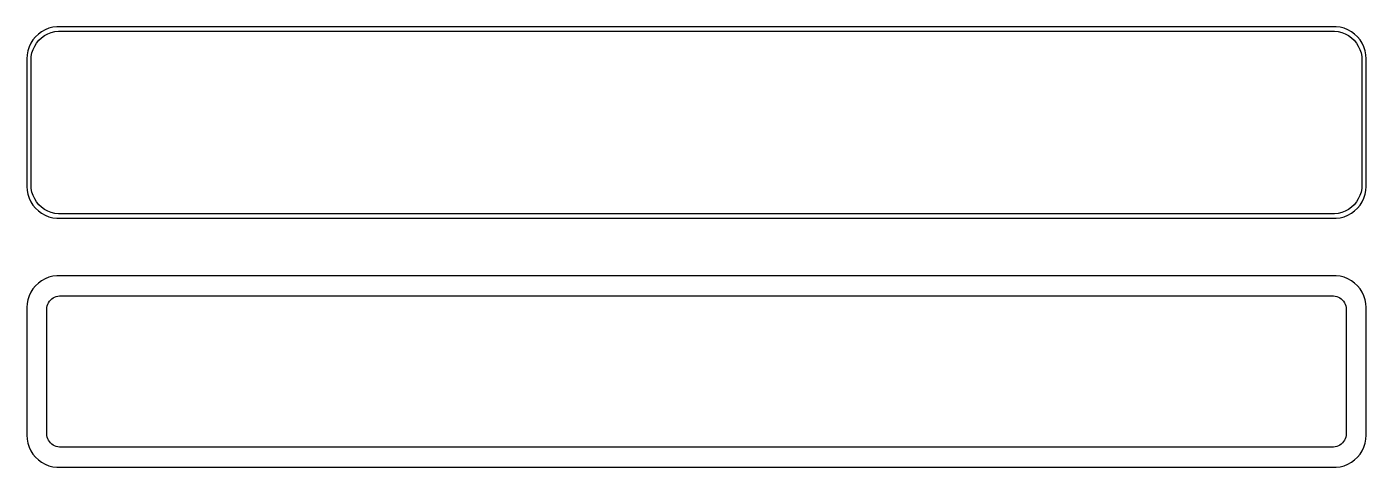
# Model space of a CAD drawing. Header units: metres. Extents: x -105 to 105, y 63 to 132.
import ezdxf

# ---------------------------------------------------------------- set-up
doc = ezdxf.new("R2010")
doc.units = ezdxf.units.M

msp = doc.modelspace()

# ---------------------------------------------------------------- linework, layer by layer
for p, q in [((-103.645, 130.423), (-104.045, 129.939)), ((-103.187, 130.853), (-103.645, 130.423)), ((-102.679, 131.222), (-103.187, 130.853)), ((-103.088, 129.884), (-102.668, 130.278)), ((-102.129, 131.524), (-102.679, 131.222)), ((-102.668, 130.278), (-102.203, 130.616)), ((-102.203, 130.616), (-101.699, 130.893)), ((-101.545, 131.755), (-102.129, 131.524)), ((-101.699, 130.893), (-101.165, 131.104)), ((-100.937, 131.911), (-101.545, 131.755)), ((-101.165, 131.104), (-100.608, 131.247)), ((-100.314, 131.99), (-100.937, 131.911)), ((-100.608, 131.247), (-100.037, 131.319)), ((100.314, 131.99), (-100.314, 131.99)), ((-100.037, 131.319), (100.037, 131.319)), ((100.037, 131.319), (100.608, 131.247)), ((100.937, 131.911), (100.314, 131.99)), ((100.608, 131.247), (101.165, 131.104)), ((101.545, 131.755), (100.937, 131.911)), ((101.165, 131.104), (101.699, 130.893)), ((102.129, 131.524), (101.545, 131.755)), ((101.699, 130.893), (102.203, 130.616)), ((102.679, 131.222), (102.129, 131.524)), ((102.203, 130.616), (102.668, 130.278)), ((102.668, 130.278), (103.088, 129.884)), ((103.187, 130.853), (102.679, 131.222)), ((103.645, 130.423), (103.187, 130.853)), ((104.045, 129.939), (103.645, 130.423)), ((-104.843, 128.243), (-104.961, 127.627)), ((-104.649, 128.841), (-104.843, 128.243)), ((-104.382, 129.409), (-104.649, 128.841)), ((-104.045, 129.939), (-104.382, 129.409)), ((-104.185, 127.889), (-104.007, 128.435)), ((-104.007, 128.435), (-103.762, 128.956)), ((-103.762, 128.956), (-103.454, 129.441)), ((-103.454, 129.441), (-103.088, 129.884)), ((103.088, 129.884), (103.454, 129.441)), ((103.454, 129.441), (103.762, 128.956)), ((103.762, 128.956), (104.007, 128.435)), ((104.007, 128.435), (104.185, 127.889)), ((104.382, 129.409), (104.045, 129.939)), ((104.649, 128.841), (104.382, 129.409)), ((104.843, 128.243), (104.649, 128.841)), ((104.961, 127.627), (104.843, 128.243)), ((-104.961, 127.627), (-105, 127)), ((-105, 127), (-105, 107)), ((-104.328, 126.75), (-104.292, 127.324)), ((-104.328, 107.25), (-104.328, 126.75)), ((-104.292, 127.324), (-104.185, 127.889)), ((104.185, 127.889), (104.292, 127.324)), ((104.292, 127.324), (104.328, 126.75)), ((104.328, 126.75), (104.328, 107.25)), ((105, 127), (104.961, 127.627)), ((105, 107), (105, 127)), ((-104.292, 106.676), (-104.328, 107.25)), ((104.328, 107.25), (104.292, 106.676)), ((-105, 107), (-104.961, 106.373)), ((-104.961, 106.373), (-104.843, 105.757)), ((-104.843, 105.757), (-104.649, 105.159)), ((-104.649, 105.159), (-104.382, 104.591)), ((-104.185, 106.111), (-104.292, 106.676)), ((-104.007, 105.565), (-104.185, 106.111)), ((-103.762, 105.044), (-104.007, 105.565)), ((-103.454, 104.559), (-103.762, 105.044)), ((103.762, 105.044), (103.454, 104.559)), ((104.007, 105.565), (103.762, 105.044)), ((104.185, 106.111), (104.007, 105.565)), ((104.292, 106.676), (104.185, 106.111)), ((104.382, 104.591), (104.649, 105.159)), ((104.649, 105.159), (104.843, 105.757)), ((104.843, 105.757), (104.961, 106.373)), ((104.961, 106.373), (105, 107)), ((-104.382, 104.591), (-104.045, 104.061)), ((-104.045, 104.061), (-103.645, 103.577)), ((-103.645, 103.577), (-103.187, 103.147)), ((-103.088, 104.116), (-103.454, 104.559)), ((-103.187, 103.147), (-102.679, 102.778)), ((-102.668, 103.722), (-103.088, 104.116)), ((-102.203, 103.384), (-102.668, 103.722)), ((-101.699, 103.107), (-102.203, 103.384)), ((-101.165, 102.896), (-101.699, 103.107)), ((101.699, 103.107), (101.165, 102.896)), ((102.203, 103.384), (101.699, 103.107)), ((102.668, 103.722), (102.203, 103.384)), ((103.088, 104.116), (102.668, 103.722)), ((102.679, 102.778), (103.187, 103.147)), ((103.454, 104.559), (103.088, 104.116)), ((103.187, 103.147), (103.645, 103.577)), ((103.645, 103.577), (104.045, 104.061)), ((104.045, 104.061), (104.382, 104.591)), ((-102.679, 102.778), (-102.129, 102.476)), ((-102.129, 102.476), (-101.545, 102.245)), ((-101.545, 102.245), (-100.937, 102.089)), ((-100.608, 102.753), (-101.165, 102.896)), ((-100.937, 102.089), (-100.314, 102.01)), ((-100.037, 102.681), (-100.608, 102.753)), ((-100.314, 102.01), (100.314, 102.01)), ((100.037, 102.681), (-100.037, 102.681)), ((100.608, 102.753), (100.037, 102.681)), ((100.314, 102.01), (100.937, 102.089)), ((101.165, 102.896), (100.608, 102.753)), ((100.937, 102.089), (101.545, 102.245)), ((101.545, 102.245), (102.129, 102.476)), ((102.129, 102.476), (102.679, 102.778)), ((-102.129, 92.5241), (-102.679, 92.2216)), ((-101.545, 92.7553), (-102.129, 92.5241)), ((-100.937, 92.9114), (-101.545, 92.7553)), ((-100.314, 92.9901), (-100.937, 92.9114)), ((100.314, 92.9901), (-100.314, 92.9901)), ((100.937, 92.9114), (100.314, 92.9901)), ((101.545, 92.7553), (100.937, 92.9114)), ((102.129, 92.5241), (101.545, 92.7553)), ((102.679, 92.2216), (102.129, 92.5241)), ((-104.382, 90.4088), (-104.649, 89.8406)), ((-104.045, 90.9389), (-104.382, 90.4088)), ((-103.645, 91.4227), (-104.045, 90.9389)), ((-103.187, 91.8526), (-103.645, 91.4227)), ((-102.679, 92.2216), (-103.187, 91.8526)), ((103.187, 91.8526), (102.679, 92.2216)), ((103.645, 91.4227), (103.187, 91.8526)), ((104.045, 90.9389), (103.645, 91.4227)), ((104.382, 90.4088), (104.045, 90.9389)), ((104.649, 89.8406), (104.382, 90.4088)), ((-104.961, 88.6267), (-105, 88)), ((-104.843, 89.2434), (-104.961, 88.6267)), ((-104.649, 89.8406), (-104.843, 89.2434)), ((-101.843, 88.0144), (-101.793, 88.2746)), ((-101.793, 88.2746), (-101.711, 88.5266)), ((-101.711, 88.5266), (-101.599, 88.7663)), ((-101.599, 88.7663), (-101.457, 88.99)), ((-101.457, 88.99), (-101.288, 89.1941)), ((-101.288, 89.1941), (-101.095, 89.3755)), ((-101.095, 89.3755), (-100.88, 89.5312)), ((-100.88, 89.5312), (-100.648, 89.6588)), ((-100.648, 89.6588), (-100.402, 89.7564)), ((-100.402, 89.7564), (-100.145, 89.8223)), ((-100.145, 89.8223), (-99.8825, 89.8555)), ((-99.8825, 89.8555), (99.8825, 89.8555)), ((99.8825, 89.8555), (100.145, 89.8223)), ((100.145, 89.8223), (100.402, 89.7564)), ((100.402, 89.7564), (100.648, 89.6588)), ((100.648, 89.6588), (100.88, 89.5312)), ((100.88, 89.5312), (101.095, 89.3755)), ((101.095, 89.3755), (101.288, 89.1941)), ((101.288, 89.1941), (101.457, 88.99)), ((101.457, 88.99), (101.599, 88.7663)), ((101.599, 88.7663), (101.711, 88.5266)), ((101.711, 88.5266), (101.793, 88.2746)), ((101.793, 88.2746), (101.843, 88.0144)), ((104.843, 89.2434), (104.649, 89.8406)), ((104.961, 88.6267), (104.843, 89.2434)), ((105, 88), (104.961, 88.6267)), ((-105, 88), (-105, 68)), ((-101.86, 87.75), (-101.843, 88.0144)), ((-101.86, 68.25), (-101.86, 87.75)), ((101.843, 88.0144), (101.86, 87.75)), ((101.86, 87.75), (101.86, 68.25)), ((105, 68), (105, 88)), ((-105, 68), (-104.961, 67.3733)), ((-104.961, 67.3733), (-104.843, 66.7566)), ((-101.843, 67.9856), (-101.86, 68.25)), ((-101.793, 67.7254), (-101.843, 67.9856)), ((-101.711, 67.4734), (-101.793, 67.7254)), ((-101.599, 67.2337), (-101.711, 67.4734)), ((-101.457, 67.01), (-101.599, 67.2337)), ((101.599, 67.2337), (101.457, 67.01)), ((101.711, 67.4734), (101.599, 67.2337)), ((101.793, 67.7254), (101.711, 67.4734)), ((101.843, 67.9856), (101.793, 67.7254)), ((101.86, 68.25), (101.843, 67.9856)), ((104.843, 66.7566), (104.961, 67.3733)), ((104.961, 67.3733), (105, 68)), ((-104.843, 66.7566), (-104.649, 66.1594)), ((-104.649, 66.1594), (-104.382, 65.5912)), ((-104.382, 65.5912), (-104.045, 65.0611)), ((-101.288, 66.8059), (-101.457, 67.01)), ((-101.095, 66.6245), (-101.288, 66.8059)), ((-100.88, 66.4688), (-101.095, 66.6245)), ((-100.648, 66.3412), (-100.88, 66.4688)), ((-100.402, 66.2436), (-100.648, 66.3412)), ((-100.145, 66.1777), (-100.402, 66.2436)), ((-99.8825, 66.1445), (-100.145, 66.1777)), ((99.8825, 66.1445), (-99.8825, 66.1445)), ((100.145, 66.1777), (99.8825, 66.1445)), ((100.402, 66.2436), (100.145, 66.1777)), ((100.648, 66.3412), (100.402, 66.2436)), ((100.88, 66.4688), (100.648, 66.3412)), ((101.095, 66.6245), (100.88, 66.4688)), ((101.288, 66.8059), (101.095, 66.6245)), ((101.457, 67.01), (101.288, 66.8059)), ((104.045, 65.0611), (104.382, 65.5912)), ((104.382, 65.5912), (104.649, 66.1594)), ((104.649, 66.1594), (104.843, 66.7566)), ((-104.045, 65.0611), (-103.645, 64.5773)), ((-103.645, 64.5773), (-103.187, 64.1474)), ((-103.187, 64.1474), (-102.679, 63.7784)), ((-102.679, 63.7784), (-102.129, 63.4759)), ((-102.129, 63.4759), (-101.545, 63.2447)), ((-101.545, 63.2447), (-100.937, 63.0886)), ((-100.937, 63.0886), (-100.314, 63.0099)), ((-100.314, 63.0099), (100.314, 63.0099)), ((100.314, 63.0099), (100.937, 63.0886)), ((100.937, 63.0886), (101.545, 63.2447)), ((101.545, 63.2447), (102.129, 63.4759)), ((102.129, 63.4759), (102.679, 63.7784)), ((102.679, 63.7784), (103.187, 64.1474)), ((103.187, 64.1474), (103.645, 64.5773)), ((103.645, 64.5773), (104.045, 65.0611))]:
    msp.add_line(p, q)

doc.saveas('drawing.dxf')
